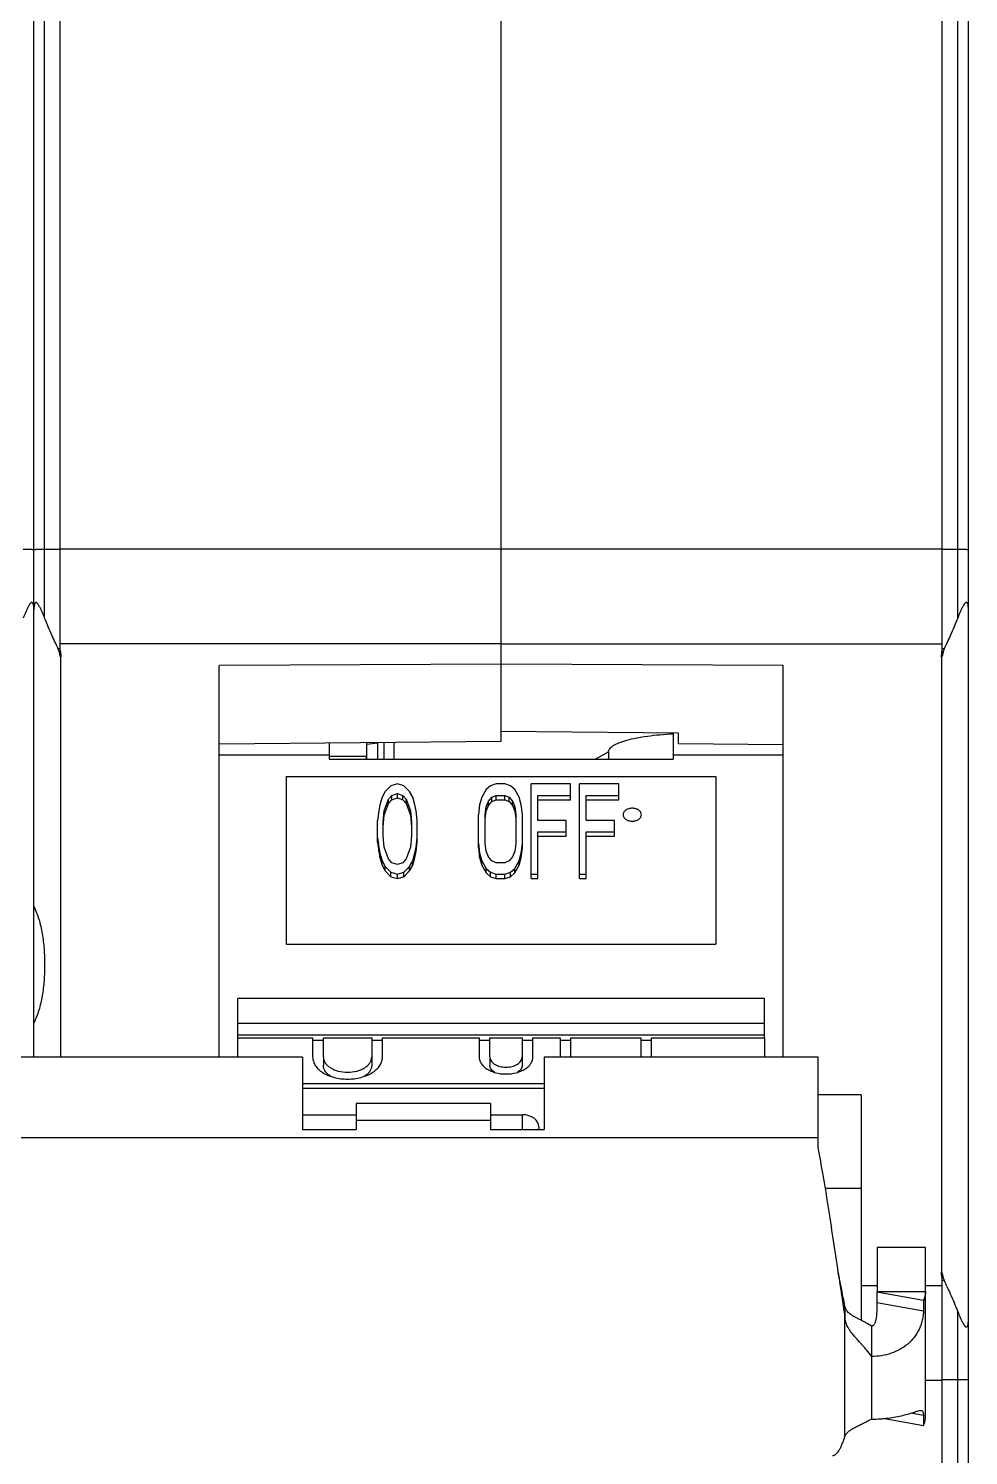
# Model space of a CAD drawing. Header units: millimetres. Extents: x 23.4 to 93.2, y 277.4 to 365.4.
# Drawn here: x 75.53 to 93.03, y 312.29 to 338.86 of the extents above; entities that cross this region are included whole.
import ezdxf

# ---------------------------------------------------------------- set-up
doc = ezdxf.new("R2010")
doc.units = ezdxf.units.MM
doc.header["$MEASUREMENT"] = 0
doc.layers.get('0').update_dxf_attribs({"lineweight": 0})
for name, color, linetype, lineweight in [('03_AXES', 7, 'Continuous', 0), ('08_DRAFTS', 7, 'Continuous', 0), ('09_ROUNDS', 7, 'Continuous', 0)]:
    doc.layers.add(name, color=color, linetype=linetype, lineweight=lineweight)

msp = doc.modelspace()

# ---------------------------------------------------------------- linework, layer by layer
at = {"color": 7, "lineweight": 25}
for p, q in [((75.83, 327.883), (75.83, 363.828)), ((76.12, 327.167), (76.12, 363.928)), ((75.63, 322.515), (75.63, 363.628)), ((76.12, 329.159), (75.83, 329.159)), ((84.33, 329.163), (76.12, 329.163)), ((84.33, 327.402), (76.12, 327.402)), ((76.12, 327.31), (76.08, 327.31)), ((76.13, 319.708), (76.13, 327.153)), ((82.03, 325.552), (81.828, 325.527)), ((81.13, 325.337), (81.13, 325.257)), ((81.13, 325.257), (87.53, 325.257)), ((86.08, 325.257), (86.33, 325.391)), ((86.33, 325.392), (86.33, 325.257)), ((87.53, 325.337), (87.53, 325.257)), ((80.33, 324.934), (80.33, 321.811)), ((80.33, 324.934), (88.33, 324.934)), ((82.275, 324.76), (82.173, 324.652)), ((82.398, 324.796), (82.275, 324.76)), ((82.52, 324.76), (82.398, 324.796)), ((82.623, 324.652), (82.52, 324.76)), ((84.052, 324.688), (83.97, 324.545)), ((84.133, 324.76), (84.052, 324.688)), ((84.235, 324.796), (84.133, 324.76)), ((84.399, 324.796), (84.235, 324.796)), ((84.501, 324.76), (84.399, 324.796)), ((84.583, 324.688), (84.501, 324.76)), ((84.664, 324.545), (84.583, 324.688)), ((84.889, 323.031), (84.889, 324.796)), ((85.624, 324.796), (84.889, 324.796)), ((85.624, 324.5), (85.624, 324.796)), ((85.787, 323.031), (85.787, 324.796)), ((86.522, 324.796), (85.787, 324.796)), ((86.522, 324.5), (86.522, 324.796)), ((88.33, 324.934), (88.33, 321.811)), ((82.112, 324.545), (82.071, 324.402)), ((82.173, 324.652), (82.112, 324.545)), ((82.153, 324.294), (82.235, 324.509)), ((82.153, 324.213), (82.235, 324.428)), ((82.235, 324.509), (82.296, 324.581)), ((82.235, 324.428), (82.235, 324.509)), ((82.235, 324.428), (82.296, 324.5)), ((82.296, 324.581), (82.398, 324.617)), ((82.296, 324.5), (82.296, 324.581)), ((82.296, 324.5), (82.398, 324.535)), ((82.398, 324.535), (82.398, 324.617)), ((82.398, 324.617), (82.5, 324.581)), ((82.398, 324.535), (82.5, 324.5)), ((82.5, 324.5), (82.5, 324.581)), ((82.5, 324.581), (82.561, 324.509)), ((82.5, 324.5), (82.561, 324.428)), ((82.561, 324.428), (82.561, 324.509)), ((82.561, 324.509), (82.643, 324.294)), ((82.561, 324.428), (82.643, 324.213)), ((82.684, 324.545), (82.623, 324.652)), ((82.725, 324.402), (82.684, 324.545)), ((83.97, 324.545), (83.929, 324.402)), ((84.052, 324.366), (84.093, 324.473)), ((84.093, 324.473), (84.154, 324.545)), ((84.093, 324.392), (84.093, 324.473)), ((84.093, 324.392), (84.154, 324.464)), ((84.154, 324.545), (84.235, 324.581)), ((84.154, 324.464), (84.154, 324.545)), ((84.154, 324.464), (84.235, 324.5)), ((84.235, 324.5), (84.235, 324.581)), ((84.235, 324.581), (84.399, 324.581)), ((84.235, 324.5), (84.399, 324.5)), ((84.399, 324.5), (84.399, 324.581)), ((84.399, 324.581), (84.48, 324.545)), ((84.399, 324.5), (84.48, 324.464)), ((84.48, 324.464), (84.48, 324.545)), ((84.48, 324.545), (84.542, 324.473)), ((84.48, 324.464), (84.542, 324.392)), ((84.542, 324.392), (84.542, 324.473)), ((84.542, 324.473), (84.583, 324.366)), ((84.705, 324.402), (84.664, 324.545)), ((85.011, 324.115), (85.011, 324.581)), ((85.011, 324.581), (85.624, 324.581)), ((85.011, 324.5), (85.624, 324.5)), ((85.91, 324.115), (85.91, 324.581)), ((85.91, 324.581), (86.522, 324.581)), ((85.91, 324.5), (86.522, 324.5)), ((82.051, 324.294), (82.03, 324.115)), ((82.071, 324.402), (82.051, 324.294)), ((82.133, 324.079), (82.153, 324.294)), ((82.133, 323.998), (82.153, 324.213)), ((82.153, 324.213), (82.153, 324.294)), ((82.643, 324.294), (82.663, 324.079)), ((82.643, 324.213), (82.643, 324.294)), ((82.643, 324.213), (82.663, 323.998)), ((82.745, 324.294), (82.725, 324.402)), ((82.765, 324.115), (82.745, 324.294)), ((83.929, 324.402), (83.909, 324.223)), ((83.909, 323.604), (83.909, 324.223)), ((84.031, 324.223), (84.052, 324.366)), ((84.031, 324.142), (84.052, 324.285)), ((84.031, 323.685), (84.031, 324.223)), ((84.052, 324.285), (84.093, 324.392)), ((84.052, 324.285), (84.052, 324.366)), ((84.542, 324.392), (84.583, 324.285)), ((84.583, 324.366), (84.603, 324.223)), ((84.583, 324.285), (84.583, 324.366)), ((84.583, 324.285), (84.603, 324.142)), ((84.603, 324.223), (84.603, 323.685)), ((84.725, 324.223), (84.705, 324.402)), ((84.725, 323.604), (84.725, 324.223)), ((82.03, 323.712), (82.03, 324.115)), ((82.133, 323.829), (82.133, 324.079)), ((82.663, 324.079), (82.663, 323.829)), ((82.765, 323.712), (82.765, 324.115)), ((85.542, 324.115), (85.011, 324.115)), ((85.011, 323.031), (85.011, 323.9)), ((85.011, 323.9), (85.542, 323.9)), ((85.542, 323.819), (85.542, 324.115)), ((86.44, 324.115), (85.91, 324.115)), ((85.91, 323.031), (85.91, 323.9)), ((85.91, 323.9), (86.44, 323.9)), ((86.44, 323.819), (86.44, 324.115)), ((82.03, 323.793), (82.051, 323.614)), ((82.03, 323.712), (82.051, 323.533)), ((82.051, 323.533), (82.051, 323.614)), ((82.051, 323.614), (82.071, 323.506)), ((82.153, 323.614), (82.133, 323.829)), ((82.235, 323.399), (82.153, 323.614)), ((82.643, 323.614), (82.561, 323.399)), ((82.663, 323.829), (82.643, 323.614)), ((82.725, 323.506), (82.745, 323.614)), ((82.745, 323.614), (82.765, 323.793)), ((82.745, 323.533), (82.765, 323.712)), ((82.745, 323.533), (82.745, 323.614)), ((83.909, 323.685), (83.929, 323.506)), ((84.052, 323.542), (84.031, 323.685)), ((84.603, 323.685), (84.583, 323.542)), ((84.705, 323.506), (84.725, 323.685)), ((85.011, 323.819), (85.542, 323.819)), ((85.91, 323.819), (86.44, 323.819)), ((82.051, 323.533), (82.071, 323.425)), ((82.071, 323.425), (82.071, 323.506)), ((82.071, 323.506), (82.112, 323.363)), ((82.071, 323.425), (82.112, 323.282)), ((82.112, 323.282), (82.112, 323.363)), ((82.112, 323.363), (82.173, 323.256)), ((82.296, 323.327), (82.235, 323.399)), ((82.561, 323.399), (82.5, 323.327)), ((82.623, 323.256), (82.684, 323.363)), ((82.684, 323.363), (82.725, 323.506)), ((82.684, 323.282), (82.725, 323.425)), ((82.684, 323.282), (82.684, 323.363)), ((82.725, 323.425), (82.745, 323.533)), ((82.725, 323.425), (82.725, 323.506)), ((83.909, 323.604), (83.929, 323.425)), ((83.929, 323.425), (83.929, 323.506)), ((83.929, 323.506), (83.97, 323.363)), ((83.929, 323.425), (83.97, 323.282)), ((83.97, 323.282), (83.97, 323.363)), ((83.97, 323.363), (84.052, 323.22)), ((84.093, 323.435), (84.052, 323.542)), ((84.154, 323.363), (84.093, 323.435)), ((84.235, 323.327), (84.154, 323.363)), ((84.48, 323.363), (84.399, 323.327)), ((84.542, 323.435), (84.48, 323.363)), ((84.583, 323.542), (84.542, 323.435)), ((84.583, 323.22), (84.664, 323.363)), ((84.664, 323.363), (84.705, 323.506)), ((84.664, 323.282), (84.705, 323.425)), ((84.664, 323.282), (84.664, 323.363)), ((84.705, 323.425), (84.725, 323.604)), ((84.705, 323.425), (84.705, 323.506)), ((82.112, 323.282), (82.173, 323.175)), ((82.173, 323.175), (82.173, 323.256)), ((82.173, 323.256), (82.275, 323.148)), ((82.173, 323.175), (82.275, 323.067)), ((82.275, 323.067), (82.275, 323.148)), ((82.275, 323.148), (82.398, 323.113)), ((82.398, 323.292), (82.296, 323.327)), ((82.5, 323.327), (82.398, 323.292)), ((82.398, 323.113), (82.52, 323.148)), ((82.398, 323.031), (82.398, 323.113)), ((82.52, 323.148), (82.623, 323.256)), ((82.52, 323.067), (82.623, 323.175)), ((82.52, 323.067), (82.52, 323.148)), ((82.623, 323.175), (82.684, 323.282)), ((82.623, 323.175), (82.623, 323.256)), ((83.97, 323.282), (84.052, 323.139)), ((84.052, 323.139), (84.052, 323.22)), ((84.052, 323.22), (84.133, 323.148)), ((84.052, 323.139), (84.133, 323.067)), ((84.133, 323.067), (84.133, 323.148)), ((84.133, 323.148), (84.235, 323.113)), ((84.399, 323.327), (84.235, 323.327)), ((84.235, 323.031), (84.235, 323.113)), ((84.235, 323.113), (84.399, 323.113)), ((84.399, 323.113), (84.501, 323.148)), ((84.399, 323.031), (84.399, 323.113)), ((84.501, 323.148), (84.583, 323.22)), ((84.501, 323.067), (84.501, 323.148)), ((84.501, 323.067), (84.583, 323.139)), ((84.583, 323.139), (84.664, 323.282)), ((84.583, 323.139), (84.583, 323.22)), ((84.889, 323.113), (85.011, 323.113)), ((85.787, 323.113), (85.91, 323.113)), ((82.275, 323.067), (82.398, 323.031)), ((82.398, 323.031), (82.52, 323.067)), ((84.133, 323.067), (84.235, 323.031)), ((84.235, 323.031), (84.399, 323.031)), ((84.399, 323.031), (84.501, 323.067)), ((84.889, 323.031), (85.011, 323.031)), ((85.787, 323.031), (85.91, 323.031)), ((80.33, 321.811), (88.33, 321.811)), ((75.63, 319.708), (75.63, 320.341)), ((79.43, 319.708), (79.43, 320.068)), ((79.43, 320.068), (80.82, 320.068)), ((80.82, 320.068), (80.82, 319.71)), ((80.82, 320.02), (81.02, 320.02)), ((81.02, 319.71), (81.02, 320.068)), ((81.02, 320.068), (81.92, 320.068)), ((81.92, 320.068), (81.92, 319.71)), ((81.92, 320.02), (82.12, 320.02)), ((82.12, 319.71), (82.12, 320.068)), ((82.12, 320.068), (83.92, 320.068)), ((83.92, 320.068), (83.92, 319.71)), ((83.92, 320.02), (84.12, 320.02)), ((84.12, 319.71), (84.12, 320.068)), ((84.12, 320.068), (84.72, 320.068)), ((84.72, 320.068), (84.72, 319.71)), ((84.72, 320.02), (84.92, 320.02)), ((84.92, 319.71), (84.92, 320.068)), ((84.92, 320.068), (85.43, 320.068)), ((85.43, 320.068), (85.43, 319.708)), ((85.43, 320.02), (85.63, 320.02)), ((85.63, 319.708), (85.63, 320.068)), ((85.63, 320.068), (86.93, 320.068)), ((86.93, 320.068), (86.93, 319.708)), ((86.93, 320.02), (87.13, 320.02)), ((87.13, 319.708), (87.13, 320.068)), ((87.13, 320.068), (89.23, 320.068)), ((89.23, 320.068), (89.23, 319.708)), ((91.03, 319.007), (90.23, 319.007)), ((84.13, 318.53), (81.63, 318.53)), ((90.23, 318.205), (24.53, 318.205)), ((91.33, 316.164), (91.33, 315.346)), ((92.23, 316.164), (91.33, 316.164)), ((91.327, 315.328), (91.327, 315.134)), ((92.192, 315.173), (91.327, 315.328)), ((92.192, 314.979), (91.327, 315.134)), ((91.33, 315.346), (92.23, 315.346)), ((90.73, 314.856), (90.73, 315.077)), ((90.738, 315.046), (90.73, 315.077)), ((90.738, 314.811), (90.738, 315.046)), ((91.23, 314.133), (91.23, 314.7)), ((92.192, 313.036), (91.957, 313.078)), ((92.192, 312.842), (91.439, 312.977))]:
    msp.add_line(p, q, dxfattribs=at)
at = {"color": 3, "lineweight": 25}
for p, q in [((80.63, 319.708), (30.63, 319.708)), ((80.63, 319.708), (80.63, 318.362)), ((85.13, 319.708), (85.13, 318.362)), ((90.23, 319.708), (85.13, 319.708)), ((90.23, 318.02), (90.23, 319.708)), ((81.63, 318.843), (81.63, 318.362)), ((84.13, 318.843), (81.63, 318.843)), ((84.13, 318.843), (84.13, 318.362)), ((80.63, 318.362), (81.63, 318.362)), ((84.13, 318.362), (85.13, 318.362)), ((92.23, 313.014), (92.23, 316.164)), ((92.192, 315.173), (92.192, 314.979)), ((90.73, 312.64), (90.73, 314.856)), ((90.738, 314.811), (90.73, 314.856)), ((91.23, 312.968), (91.23, 314.133)), ((92.192, 313.036), (92.192, 312.842))]:
    msp.add_line(p, q, dxfattribs=at)
at = {"color": 7, "lineweight": 25}
for points, knots in [([(75.83, 329.159), (75.817, 329.159), (75.804, 329.159), (75.791, 329.159), (75.779, 329.159), (75.766, 329.159), (75.754, 329.158), (75.742, 329.158), (75.731, 329.158), (75.719, 329.158), (75.709, 329.157), (75.699, 329.157), (75.689, 329.157), (75.685, 329.157), (75.68, 329.156), (75.676, 329.156), (75.672, 329.156), (75.668, 329.156), (75.664, 329.156), (75.661, 329.155), (75.657, 329.155), (75.654, 329.155), (75.651, 329.155), (75.648, 329.155), (75.646, 329.154), (75.644, 329.154), (75.641, 329.154), (75.639, 329.154), (75.637, 329.153), (75.636, 329.153), (75.634, 329.153), (75.633, 329.153), (75.633, 329.152), (75.631, 329.152), (75.631, 329.152), (75.63, 329.152), (75.63, 329.151)], [0, 0, 0, 0, 1, 1, 1, 2, 2, 2, 3, 3, 3, 4, 4, 4, 5, 5, 5, 6, 6, 6, 7, 7, 7, 8, 8, 8, 9, 9, 9, 10, 10, 10, 11, 11, 11, 12, 12, 12, 12]), ([(75.83, 327.883), (75.823, 327.902), (75.815, 327.921), (75.807, 327.94), (75.8, 327.959), (75.792, 327.978), (75.783, 327.996), (75.779, 328.006), (75.775, 328.015), (75.771, 328.024), (75.767, 328.034), (75.762, 328.043), (75.758, 328.052), (75.754, 328.061), (75.749, 328.07), (75.745, 328.079), (75.74, 328.088), (75.735, 328.097), (75.731, 328.105), (75.726, 328.114), (75.721, 328.122), (75.716, 328.13), (75.713, 328.134), (75.71, 328.138), (75.708, 328.141), (75.705, 328.145), (75.702, 328.148), (75.699, 328.152), (75.697, 328.155), (75.694, 328.158), (75.691, 328.161), (75.688, 328.164), (75.685, 328.166), (75.681, 328.169), (75.678, 328.17), (75.675, 328.172), (75.671, 328.173), (75.669, 328.173), (75.668, 328.173), (75.666, 328.173), (75.664, 328.172), (75.662, 328.172), (75.661, 328.171), (75.657, 328.169), (75.654, 328.166), (75.651, 328.162), (75.648, 328.157), (75.646, 328.152), (75.644, 328.147), (75.64, 328.136), (75.637, 328.124), (75.635, 328.111), (75.632, 328.085), (75.63, 328.059), (75.63, 328.034)], [0, 0, 0, 0, 1, 1, 1, 2, 2, 2, 3, 3, 3, 4, 4, 4, 5, 5, 5, 6, 6, 6, 7, 7, 7, 8, 8, 8, 9, 9, 9, 10, 10, 10, 11, 11, 11, 12, 12, 12, 13, 13, 13, 14, 14, 14, 15, 15, 15, 16, 16, 16, 17, 17, 17, 18, 18, 18, 18]), ([(76.08, 327.31), (76.064, 327.347), (76.047, 327.384), (76.031, 327.42), (76.011, 327.465), (75.99, 327.509), (75.97, 327.554), (75.922, 327.662), (75.874, 327.772), (75.83, 327.883)], [0, 0, 0, 0, 1, 1, 1, 2, 2, 2, 3, 3, 3, 3]), ([(76.12, 327.167), (76.118, 327.18), (76.116, 327.192), (76.113, 327.205), (76.105, 327.241), (76.094, 327.276), (76.08, 327.31)], [0, 0, 0, 0, 1, 1, 1, 2, 2, 2, 2]), ([(76.12, 327.28), (76.122, 327.27), (76.124, 327.26), (76.125, 327.249), (76.129, 327.218), (76.13, 327.185), (76.13, 327.153)], [0, 0, 0, 0, 1, 1, 1, 2, 2, 2, 2]), ([(86.77, 324.341), (86.749, 324.341), (86.727, 324.338), (86.705, 324.332), (86.686, 324.326), (86.667, 324.318), (86.65, 324.306), (86.636, 324.295), (86.623, 324.282), (86.613, 324.267), (86.609, 324.26), (86.606, 324.252), (86.604, 324.244), (86.602, 324.237), (86.6, 324.229), (86.6, 324.221)], [0, 0, 0, 0, 1, 1, 1, 2, 2, 2, 3, 3, 3, 4, 4, 4, 5, 5, 5, 5]), ([(86.6, 324.221), (86.6, 324.213), (86.602, 324.205), (86.604, 324.197), (86.606, 324.189), (86.609, 324.182), (86.613, 324.175), (86.623, 324.159), (86.636, 324.146), (86.65, 324.136), (86.667, 324.124), (86.686, 324.116), (86.705, 324.11), (86.727, 324.104), (86.749, 324.101), (86.77, 324.101)], [0, 0, 0, 0, 1, 1, 1, 2, 2, 2, 3, 3, 3, 4, 4, 4, 5, 5, 5, 5]), ([(86.94, 324.221), (86.94, 324.229), (86.939, 324.237), (86.937, 324.244), (86.935, 324.252), (86.932, 324.26), (86.928, 324.267), (86.918, 324.282), (86.905, 324.295), (86.891, 324.306), (86.874, 324.318), (86.855, 324.326), (86.836, 324.332), (86.814, 324.338), (86.792, 324.341), (86.77, 324.341)], [0, 0, 0, 0, 1, 1, 1, 2, 2, 2, 3, 3, 3, 4, 4, 4, 5, 5, 5, 5]), ([(86.77, 324.101), (86.792, 324.101), (86.814, 324.104), (86.836, 324.11), (86.855, 324.116), (86.874, 324.124), (86.891, 324.136), (86.905, 324.146), (86.918, 324.159), (86.928, 324.175), (86.932, 324.182), (86.935, 324.189), (86.937, 324.197), (86.939, 324.205), (86.94, 324.213), (86.94, 324.221)], [0, 0, 0, 0, 1, 1, 1, 2, 2, 2, 3, 3, 3, 4, 4, 4, 5, 5, 5, 5]), ([(75.63, 322.515), (75.667, 322.438), (75.697, 322.357), (75.722, 322.275), (75.748, 322.187), (75.768, 322.098), (75.783, 322.008), (75.8, 321.914), (75.811, 321.818), (75.819, 321.723), (75.826, 321.624), (75.83, 321.526), (75.83, 321.428)], [0, 0, 0, 0, 1, 1, 1, 2, 2, 2, 3, 3, 3, 4, 4, 4, 4]), ([(75.83, 321.428), (75.83, 321.329), (75.826, 321.231), (75.819, 321.133), (75.811, 321.037), (75.8, 320.942), (75.783, 320.848), (75.768, 320.758), (75.748, 320.668), (75.722, 320.581), (75.697, 320.499), (75.667, 320.418), (75.63, 320.341)], [0, 0, 0, 0, 1, 1, 1, 2, 2, 2, 3, 3, 3, 4, 4, 4, 4]), ([(90.73, 315.077), (90.72, 315.127), (90.71, 315.177), (90.7, 315.228), (90.668, 315.382), (90.638, 315.536), (90.607, 315.69)], [0, 0, 0, 0, 1, 1, 1, 2, 2, 2, 2]), ([(91.327, 315.134), (91.327, 315.098), (91.326, 315.063), (91.325, 315.027), (91.325, 315.008), (91.324, 314.99), (91.323, 314.971), (91.322, 314.952), (91.321, 314.933), (91.319, 314.914), (91.318, 314.895), (91.315, 314.875), (91.313, 314.856), (91.311, 314.846), (91.309, 314.836), (91.308, 314.826), (91.306, 314.816), (91.303, 314.807), (91.301, 314.797), (91.298, 314.787), (91.295, 314.777), (91.292, 314.767), (91.288, 314.758), (91.284, 314.748), (91.279, 314.739), (91.276, 314.734), (91.274, 314.73), (91.271, 314.725), (91.267, 314.721), (91.264, 314.717), (91.26, 314.713), (91.256, 314.709), (91.252, 314.706), (91.247, 314.704), (91.242, 314.701), (91.236, 314.7), (91.23, 314.7)], [0, 0, 0, 0, 1, 1, 1, 2, 2, 2, 3, 3, 3, 4, 4, 4, 5, 5, 5, 6, 6, 6, 7, 7, 7, 8, 8, 8, 9, 9, 9, 10, 10, 10, 11, 11, 11, 12, 12, 12, 12]), ([(91.33, 315.346), (91.33, 315.344), (91.33, 315.343), (91.33, 315.341), (91.33, 315.337), (91.329, 315.332), (91.327, 315.328)], [0, 0, 0, 0, 1, 1, 1, 2, 2, 2, 2]), ([(91.23, 314.7), (91.194, 314.721), (91.156, 314.742), (91.119, 314.762), (91.099, 314.772), (91.079, 314.783), (91.059, 314.793), (91.046, 314.8), (91.034, 314.806), (91.021, 314.813), (91.001, 314.824), (90.981, 314.834), (90.962, 314.845), (90.94, 314.856), (90.919, 314.868), (90.897, 314.88), (90.882, 314.888), (90.867, 314.897), (90.852, 314.906), (90.843, 314.912), (90.833, 314.919), (90.824, 314.926), (90.82, 314.929), (90.817, 314.932), (90.813, 314.935), (90.81, 314.937), (90.807, 314.94), (90.804, 314.943), (90.795, 314.951), (90.786, 314.959), (90.778, 314.968), (90.773, 314.975), (90.768, 314.982), (90.764, 314.989), (90.758, 314.997), (90.754, 315.006), (90.749, 315.014), (90.746, 315.02), (90.743, 315.026), (90.741, 315.033), (90.74, 315.035), (90.74, 315.037), (90.739, 315.04), (90.739, 315.042), (90.738, 315.044), (90.738, 315.046)], [0, 0, 0, 0, 1, 1, 1, 2, 2, 2, 3, 3, 3, 4, 4, 4, 5, 5, 5, 6, 6, 6, 7, 7, 7, 8, 8, 8, 9, 9, 9, 10, 10, 10, 11, 11, 11, 12, 12, 12, 13, 13, 13, 14, 14, 14, 15, 15, 15, 15])]:
    msp.add_open_spline(points, degree=3, knots=knots, dxfattribs=at)
at = {"color": 3, "lineweight": 25}
for points, knots in [([(90.607, 315.69), (90.576, 315.903), (90.544, 316.115), (90.513, 316.328), (90.482, 316.533), (90.451, 316.738), (90.419, 316.943), (90.389, 317.134), (90.358, 317.324), (90.325, 317.514), (90.295, 317.683), (90.264, 317.852), (90.23, 318.02)], [0, 0, 0, 0, 1, 1, 1, 2, 2, 2, 3, 3, 3, 4, 4, 4, 4]), ([(92.23, 315.346), (92.23, 315.316), (92.227, 315.287), (92.221, 315.259), (92.214, 315.229), (92.205, 315.201), (92.192, 315.173)], [0, 0, 0, 0, 1, 1, 1, 2, 2, 2, 2]), ([(92.192, 314.979), (92.192, 314.966), (92.192, 314.953), (92.191, 314.94), (92.19, 314.926), (92.188, 314.911), (92.186, 314.897), (92.183, 314.867), (92.177, 314.837), (92.17, 314.807), (92.163, 314.777), (92.154, 314.748), (92.144, 314.719), (92.134, 314.691), (92.123, 314.663), (92.11, 314.636), (92.085, 314.583), (92.055, 314.533), (92.019, 314.487), (91.983, 314.442), (91.943, 314.4), (91.899, 314.363), (91.854, 314.325), (91.806, 314.292), (91.755, 314.264), (91.702, 314.235), (91.648, 314.211), (91.591, 314.192), (91.475, 314.153), (91.352, 314.133), (91.23, 314.133)], [0, 0, 0, 0, 1, 1, 1, 2, 2, 2, 3, 3, 3, 4, 4, 4, 5, 5, 5, 6, 6, 6, 7, 7, 7, 8, 8, 8, 9, 9, 9, 10, 10, 10, 10]), ([(91.23, 314.133), (91.198, 314.175), (91.165, 314.216), (91.131, 314.256), (91.111, 314.28), (91.091, 314.303), (91.071, 314.326), (91.059, 314.34), (91.047, 314.354), (91.034, 314.367), (91.022, 314.381), (91.01, 314.395), (90.998, 314.409), (90.98, 314.429), (90.962, 314.449), (90.944, 314.47), (90.926, 314.491), (90.907, 314.512), (90.889, 314.533), (90.865, 314.562), (90.841, 314.591), (90.819, 314.621), (90.813, 314.63), (90.807, 314.639), (90.802, 314.648), (90.797, 314.656), (90.793, 314.663), (90.788, 314.671), (90.781, 314.684), (90.775, 314.698), (90.769, 314.712), (90.765, 314.719), (90.762, 314.727), (90.759, 314.734), (90.755, 314.745), (90.751, 314.755), (90.748, 314.766), (90.746, 314.774), (90.743, 314.783), (90.741, 314.791), (90.74, 314.798), (90.739, 314.804), (90.738, 314.811)], [0, 0, 0, 0, 1, 1, 1, 2, 2, 2, 3, 3, 3, 4, 4, 4, 5, 5, 5, 6, 6, 6, 7, 7, 7, 8, 8, 8, 9, 9, 9, 10, 10, 10, 11, 11, 11, 12, 12, 12, 13, 13, 13, 14, 14, 14, 14]), ([(91.23, 312.968), (91.282, 312.968), (91.334, 312.969), (91.385, 312.972), (91.435, 312.976), (91.485, 312.98), (91.535, 312.986), (91.583, 312.992), (91.631, 313), (91.678, 313.008), (91.722, 313.017), (91.765, 313.026), (91.809, 313.037), (91.848, 313.046), (91.886, 313.057), (91.925, 313.068), (91.958, 313.078), (91.99, 313.089), (92.023, 313.099), (92.037, 313.104), (92.05, 313.108), (92.064, 313.113), (92.076, 313.116), (92.088, 313.12), (92.101, 313.123), (92.111, 313.126), (92.121, 313.128), (92.131, 313.129), (92.14, 313.13), (92.148, 313.13), (92.156, 313.128)], [0, 0, 0, 0, 1, 1, 1, 2, 2, 2, 3, 3, 3, 4, 4, 4, 5, 5, 5, 6, 6, 6, 7, 7, 7, 8, 8, 8, 9, 9, 9, 10, 10, 10, 10]), ([(92.156, 313.128), (92.162, 313.126), (92.167, 313.124), (92.171, 313.12), (92.176, 313.116), (92.18, 313.11), (92.183, 313.104), (92.184, 313.1), (92.186, 313.096), (92.187, 313.092), (92.188, 313.087), (92.189, 313.082), (92.19, 313.076), (92.192, 313.063), (92.192, 313.05), (92.192, 313.036)], [0, 0, 0, 0, 1, 1, 1, 2, 2, 2, 3, 3, 3, 4, 4, 4, 5, 5, 5, 5]), ([(92.192, 312.842), (92.205, 312.869), (92.214, 312.898), (92.221, 312.927), (92.227, 312.956), (92.23, 312.985), (92.23, 313.014)], [0, 0, 0, 0, 1, 1, 1, 2, 2, 2, 2]), ([(90.738, 312.66), (90.741, 312.67), (90.746, 312.679), (90.751, 312.687), (90.755, 312.692), (90.759, 312.697), (90.763, 312.702), (90.767, 312.707), (90.772, 312.713), (90.778, 312.718), (90.783, 312.723), (90.789, 312.729), (90.795, 312.734), (90.8, 312.739), (90.806, 312.743), (90.812, 312.748), (90.821, 312.754), (90.83, 312.76), (90.839, 312.766), (90.848, 312.772), (90.858, 312.778), (90.868, 312.784), (90.88, 312.791), (90.892, 312.797), (90.903, 312.804), (90.918, 312.812), (90.933, 312.82), (90.947, 312.828), (90.961, 312.835), (90.974, 312.842), (90.988, 312.849), (90.999, 312.855), (91.009, 312.86), (91.02, 312.865), (91.042, 312.876), (91.065, 312.887), (91.087, 312.898), (91.135, 312.922), (91.183, 312.945), (91.23, 312.968)], [0, 0, 0, 0, 1, 1, 1, 2, 2, 2, 3, 3, 3, 4, 4, 4, 5, 5, 5, 6, 6, 6, 7, 7, 7, 8, 8, 8, 9, 9, 9, 10, 10, 10, 11, 11, 11, 12, 12, 12, 13, 13, 13, 13]), ([(90.502, 312.29), (90.512, 312.29), (90.522, 312.292), (90.531, 312.296), (90.541, 312.3), (90.551, 312.306), (90.559, 312.312), (90.57, 312.321), (90.579, 312.33), (90.588, 312.34), (90.598, 312.352), (90.608, 312.365), (90.616, 312.379), (90.627, 312.395), (90.636, 312.411), (90.645, 312.428), (90.655, 312.448), (90.665, 312.468), (90.673, 312.488), (90.684, 312.512), (90.693, 312.535), (90.702, 312.559), (90.712, 312.586), (90.721, 312.613), (90.73, 312.64)], [0, 0, 0, 0, 1, 1, 1, 2, 2, 2, 3, 3, 3, 4, 4, 4, 5, 5, 5, 6, 6, 6, 7, 7, 7, 8, 8, 8, 8])]:
    msp.add_open_spline(points, degree=3, knots=knots, dxfattribs=at)
for points in [[(90.607, 315.69), (90.647, 315.412), (90.689, 315.134), (90.73, 314.856)], [(90.73, 312.64), (90.733, 312.647), (90.736, 312.654), (90.738, 312.66)]]:
    msp.add_open_spline(points, degree=3, dxfattribs=at)
at = {"layer": '03_AXES', "color": 7, "lineweight": 25}
for p, q in [((92.54, 327.167), (92.54, 363.928)), ((92.83, 327.883), (92.83, 363.828)), ((75.63, 319.708), (75.63, 363.628)), ((93.03, 279.228), (93.03, 363.628)), ((84.33, 325.773), (84.33, 352.154)), ((92.54, 329.163), (84.33, 329.163)), ((92.83, 329.159), (92.54, 329.159)), ((84.33, 327.402), (92.54, 327.402)), ((92.53, 327.153), (92.53, 315.702)), ((92.581, 327.31), (92.54, 327.31)), ((89.58, 326.997), (84.33, 327.023)), ((89.58, 319.708), (89.58, 326.997)), ((87.63, 325.737), (84.33, 325.773)), ((87.53, 325.738), (87.53, 325.337)), ((87.63, 325.543), (87.63, 325.737)), ((81.13, 325.562), (81.13, 325.337)), ((79.08, 325.337), (81.13, 325.337)), ((87.53, 325.337), (89.58, 325.337)), ((81.02, 319.71), (81.02, 319.555)), ((81.92, 319.71), (81.92, 319.555)), ((84.12, 319.71), (84.12, 319.555)), ((84.72, 319.71), (84.72, 319.555)), ((92.54, 278.928), (92.54, 315.688)), ((91.03, 315.454), (91.33, 315.454)), ((92.23, 315.454), (92.54, 315.454)), ((92.581, 315.545), (92.54, 315.545)), ((92.83, 279.028), (92.83, 314.973)), ((92.23, 313.693), (92.54, 313.693)), ((92.83, 313.697), (92.54, 313.697))]:
    msp.add_line(p, q, dxfattribs=at)
for points, knots in [([(75.63, 329.151), (75.63, 329.152), (75.63, 329.152), (75.63, 329.152), (75.628, 329.152), (75.628, 329.153), (75.627, 329.153), (75.625, 329.153), (75.624, 329.153), (75.622, 329.154), (75.62, 329.154), (75.617, 329.154), (75.615, 329.154), (75.612, 329.155), (75.61, 329.155), (75.607, 329.155), (75.604, 329.155), (75.6, 329.155), (75.597, 329.156), (75.593, 329.156), (75.589, 329.156), (75.585, 329.156), (75.581, 329.156), (75.576, 329.157), (75.572, 329.157), (75.562, 329.157), (75.552, 329.157), (75.542, 329.158), (75.53, 329.158), (75.519, 329.158), (75.507, 329.158), (75.495, 329.159), (75.482, 329.159), (75.47, 329.159), (75.457, 329.159), (75.443, 329.159), (75.43, 329.159)], [0, 0, 0, 0, 1, 1, 1, 2, 2, 2, 3, 3, 3, 4, 4, 4, 5, 5, 5, 6, 6, 6, 7, 7, 7, 8, 8, 8, 9, 9, 9, 10, 10, 10, 11, 11, 11, 12, 12, 12, 12]), ([(93.03, 329.151), (93.03, 329.152), (93.03, 329.152), (93.03, 329.152), (93.028, 329.152), (93.028, 329.153), (93.027, 329.153), (93.025, 329.153), (93.024, 329.153), (93.022, 329.154), (93.02, 329.154), (93.017, 329.154), (93.015, 329.154), (93.012, 329.155), (93.01, 329.155), (93.007, 329.155), (93.004, 329.155), (93, 329.155), (92.997, 329.156), (92.993, 329.156), (92.989, 329.156), (92.985, 329.156), (92.981, 329.156), (92.976, 329.157), (92.972, 329.157), (92.962, 329.157), (92.952, 329.157), (92.942, 329.158), (92.93, 329.158), (92.919, 329.158), (92.907, 329.158), (92.895, 329.159), (92.882, 329.159), (92.87, 329.159), (92.857, 329.159), (92.843, 329.159), (92.83, 329.159)], [0, 0, 0, 0, 1, 1, 1, 2, 2, 2, 3, 3, 3, 4, 4, 4, 5, 5, 5, 6, 6, 6, 7, 7, 7, 8, 8, 8, 9, 9, 9, 10, 10, 10, 11, 11, 11, 12, 12, 12, 12]), ([(75.63, 328.034), (75.63, 328.059), (75.629, 328.085), (75.626, 328.111), (75.624, 328.124), (75.621, 328.136), (75.617, 328.147), (75.615, 328.152), (75.613, 328.157), (75.61, 328.162), (75.607, 328.166), (75.604, 328.169), (75.6, 328.171), (75.599, 328.172), (75.597, 328.172), (75.595, 328.173), (75.593, 328.173), (75.592, 328.173), (75.59, 328.173), (75.586, 328.172), (75.583, 328.17), (75.58, 328.169), (75.576, 328.166), (75.573, 328.164), (75.57, 328.161), (75.567, 328.158), (75.564, 328.155), (75.562, 328.152), (75.559, 328.148), (75.556, 328.145), (75.553, 328.141), (75.551, 328.138), (75.548, 328.134), (75.545, 328.13), (75.54, 328.122), (75.535, 328.114), (75.53, 328.105), (75.526, 328.097), (75.521, 328.088), (75.516, 328.079), (75.512, 328.07), (75.507, 328.061), (75.503, 328.052), (75.499, 328.043), (75.494, 328.034), (75.49, 328.024), (75.486, 328.015), (75.482, 328.006), (75.478, 327.996), (75.469, 327.978), (75.461, 327.959), (75.454, 327.94), (75.446, 327.921), (75.438, 327.902), (75.43, 327.883)], [0, 0, 0, 0, 1, 1, 1, 2, 2, 2, 3, 3, 3, 4, 4, 4, 5, 5, 5, 6, 6, 6, 7, 7, 7, 8, 8, 8, 9, 9, 9, 10, 10, 10, 11, 11, 11, 12, 12, 12, 13, 13, 13, 14, 14, 14, 15, 15, 15, 16, 16, 16, 17, 17, 17, 18, 18, 18, 18]), ([(93.03, 328.034), (93.03, 328.059), (93.029, 328.085), (93.026, 328.111), (93.024, 328.124), (93.021, 328.136), (93.017, 328.147), (93.015, 328.152), (93.013, 328.157), (93.01, 328.162), (93.007, 328.166), (93.004, 328.169), (93, 328.171), (92.999, 328.172), (92.997, 328.172), (92.995, 328.173), (92.993, 328.173), (92.992, 328.173), (92.99, 328.173), (92.986, 328.172), (92.983, 328.17), (92.98, 328.169), (92.976, 328.166), (92.973, 328.164), (92.97, 328.161), (92.967, 328.158), (92.964, 328.155), (92.962, 328.152), (92.959, 328.148), (92.956, 328.145), (92.953, 328.141), (92.951, 328.138), (92.948, 328.134), (92.945, 328.13), (92.94, 328.122), (92.935, 328.114), (92.93, 328.105), (92.926, 328.097), (92.921, 328.088), (92.916, 328.079), (92.912, 328.07), (92.907, 328.061), (92.903, 328.052), (92.899, 328.043), (92.894, 328.034), (92.89, 328.024), (92.886, 328.015), (92.882, 328.006), (92.878, 327.996), (92.869, 327.978), (92.861, 327.959), (92.854, 327.94), (92.846, 327.921), (92.838, 327.902), (92.83, 327.883)], [0, 0, 0, 0, 1, 1, 1, 2, 2, 2, 3, 3, 3, 4, 4, 4, 5, 5, 5, 6, 6, 6, 7, 7, 7, 8, 8, 8, 9, 9, 9, 10, 10, 10, 11, 11, 11, 12, 12, 12, 13, 13, 13, 14, 14, 14, 15, 15, 15, 16, 16, 16, 17, 17, 17, 18, 18, 18, 18]), ([(92.83, 327.883), (92.787, 327.772), (92.739, 327.662), (92.691, 327.554), (92.671, 327.509), (92.65, 327.465), (92.63, 327.42), (92.614, 327.384), (92.597, 327.347), (92.581, 327.31)], [0, 0, 0, 0, 1, 1, 1, 2, 2, 2, 3, 3, 3, 3]), ([(92.53, 327.153), (92.53, 327.164), (92.531, 327.175), (92.531, 327.186), (92.532, 327.218), (92.535, 327.249), (92.54, 327.28)], [0, 0, 0, 0, 1, 1, 1, 2, 2, 2, 2]), ([(92.581, 327.31), (92.577, 327.299), (92.572, 327.288), (92.568, 327.276), (92.556, 327.241), (92.547, 327.204), (92.54, 327.167)], [0, 0, 0, 0, 1, 1, 1, 2, 2, 2, 2]), ([(80.82, 319.71), (80.82, 319.683), (80.825, 319.656), (80.833, 319.63), (80.842, 319.602), (80.854, 319.576), (80.87, 319.552), (80.887, 319.526), (80.907, 319.503), (80.93, 319.481), (80.955, 319.458), (80.982, 319.437), (81.011, 319.419), (81.042, 319.399), (81.075, 319.382), (81.109, 319.368), (81.146, 319.352), (81.183, 319.34), (81.222, 319.33), (81.303, 319.308), (81.387, 319.298), (81.47, 319.298), (81.554, 319.298), (81.638, 319.308), (81.719, 319.33), (81.758, 319.34), (81.795, 319.352), (81.832, 319.368), (81.866, 319.382), (81.899, 319.399), (81.93, 319.419), (81.959, 319.437), (81.986, 319.458), (82.011, 319.481), (82.034, 319.503), (82.054, 319.526), (82.071, 319.552), (82.087, 319.576), (82.099, 319.602), (82.108, 319.63), (82.116, 319.656), (82.12, 319.683), (82.12, 319.71)], [0, 0, 0, 0, 1, 1, 1, 2, 2, 2, 3, 3, 3, 4, 4, 4, 5, 5, 5, 6, 6, 6, 7, 7, 7, 8, 8, 8, 9, 9, 9, 10, 10, 10, 11, 11, 11, 12, 12, 12, 13, 13, 13, 14, 14, 14, 14]), ([(81.02, 319.71), (81.02, 319.691), (81.024, 319.672), (81.029, 319.654), (81.035, 319.635), (81.044, 319.617), (81.055, 319.601), (81.067, 319.583), (81.081, 319.566), (81.096, 319.552), (81.113, 319.535), (81.132, 319.521), (81.152, 319.508), (81.174, 319.495), (81.197, 319.483), (81.22, 319.473), (81.246, 319.462), (81.272, 319.454), (81.298, 319.447), (81.354, 319.432), (81.412, 319.425), (81.47, 319.425), (81.529, 319.425), (81.587, 319.432), (81.643, 319.447), (81.669, 319.454), (81.695, 319.462), (81.72, 319.473), (81.744, 319.483), (81.767, 319.495), (81.789, 319.508), (81.809, 319.521), (81.828, 319.535), (81.845, 319.552), (81.86, 319.566), (81.874, 319.583), (81.886, 319.601), (81.897, 319.617), (81.906, 319.635), (81.912, 319.654), (81.917, 319.672), (81.92, 319.691), (81.92, 319.71)], [0, 0, 0, 0, 1, 1, 1, 2, 2, 2, 3, 3, 3, 4, 4, 4, 5, 5, 5, 6, 6, 6, 7, 7, 7, 8, 8, 8, 9, 9, 9, 10, 10, 10, 11, 11, 11, 12, 12, 12, 13, 13, 13, 14, 14, 14, 14]), ([(83.92, 319.71), (83.92, 319.689), (83.924, 319.668), (83.93, 319.648), (83.937, 319.627), (83.947, 319.607), (83.959, 319.589), (83.972, 319.569), (83.987, 319.55), (84.005, 319.534), (84.024, 319.516), (84.045, 319.5), (84.067, 319.486), (84.091, 319.471), (84.116, 319.458), (84.143, 319.447), (84.171, 319.435), (84.2, 319.425), (84.229, 319.417), (84.291, 319.401), (84.356, 319.393), (84.42, 319.393), (84.485, 319.393), (84.55, 319.401), (84.612, 319.417), (84.641, 319.425), (84.67, 319.435), (84.698, 319.447), (84.725, 319.458), (84.75, 319.471), (84.774, 319.486), (84.796, 319.5), (84.817, 319.516), (84.836, 319.534), (84.854, 319.55), (84.869, 319.569), (84.882, 319.589), (84.894, 319.607), (84.904, 319.627), (84.911, 319.648), (84.917, 319.668), (84.92, 319.689), (84.92, 319.71)], [0, 0, 0, 0, 1, 1, 1, 2, 2, 2, 3, 3, 3, 4, 4, 4, 5, 5, 5, 6, 6, 6, 7, 7, 7, 8, 8, 8, 9, 9, 9, 10, 10, 10, 11, 11, 11, 12, 12, 12, 13, 13, 13, 14, 14, 14, 14]), ([(84.12, 319.71), (84.12, 319.697), (84.123, 319.685), (84.126, 319.673), (84.13, 319.66), (84.136, 319.648), (84.143, 319.637), (84.151, 319.625), (84.161, 319.614), (84.171, 319.604), (84.182, 319.594), (84.195, 319.584), (84.208, 319.576), (84.238, 319.557), (84.271, 319.543), (84.306, 319.534), (84.343, 319.525), (84.382, 319.52), (84.42, 319.52), (84.459, 319.52), (84.498, 319.525), (84.535, 319.534), (84.57, 319.543), (84.603, 319.557), (84.633, 319.576), (84.646, 319.584), (84.659, 319.594), (84.67, 319.604), (84.68, 319.614), (84.69, 319.625), (84.698, 319.637), (84.705, 319.648), (84.711, 319.66), (84.715, 319.673), (84.718, 319.685), (84.72, 319.697), (84.72, 319.71)], [0, 0, 0, 0, 1, 1, 1, 2, 2, 2, 3, 3, 3, 4, 4, 4, 5, 5, 5, 6, 6, 6, 7, 7, 7, 8, 8, 8, 9, 9, 9, 10, 10, 10, 11, 11, 11, 12, 12, 12, 12]), ([(81.161, 319.348), (81.14, 319.361), (81.12, 319.375), (81.102, 319.392), (81.085, 319.407), (81.07, 319.424), (81.057, 319.442), (81.046, 319.459), (81.036, 319.478), (81.03, 319.498), (81.024, 319.516), (81.02, 319.536), (81.02, 319.555)], [0, 0, 0, 0, 1, 1, 1, 2, 2, 2, 3, 3, 3, 4, 4, 4, 4]), ([(81.92, 319.555), (81.92, 319.536), (81.917, 319.516), (81.911, 319.498), (81.905, 319.478), (81.895, 319.459), (81.884, 319.442), (81.871, 319.424), (81.856, 319.407), (81.839, 319.392), (81.821, 319.375), (81.801, 319.361), (81.78, 319.348)], [0, 0, 0, 0, 1, 1, 1, 2, 2, 2, 3, 3, 3, 4, 4, 4, 4]), ([(84.204, 319.424), (84.191, 319.432), (84.179, 319.442), (84.168, 319.452), (84.158, 319.462), (84.149, 319.473), (84.142, 319.484), (84.135, 319.495), (84.13, 319.507), (84.126, 319.519), (84.122, 319.531), (84.12, 319.543), (84.12, 319.555)], [0, 0, 0, 0, 1, 1, 1, 2, 2, 2, 3, 3, 3, 4, 4, 4, 4]), ([(84.72, 319.555), (84.72, 319.543), (84.719, 319.531), (84.715, 319.519), (84.711, 319.507), (84.706, 319.495), (84.699, 319.484), (84.692, 319.473), (84.683, 319.462), (84.673, 319.452), (84.662, 319.442), (84.65, 319.432), (84.637, 319.424)], [0, 0, 0, 0, 1, 1, 1, 2, 2, 2, 3, 3, 3, 4, 4, 4, 4]), ([(92.54, 315.575), (92.539, 315.586), (92.537, 315.596), (92.536, 315.606), (92.532, 315.638), (92.53, 315.67), (92.53, 315.702)], [0, 0, 0, 0, 1, 1, 1, 2, 2, 2, 2]), ([(92.54, 315.688), (92.543, 315.676), (92.545, 315.663), (92.548, 315.651), (92.556, 315.615), (92.567, 315.579), (92.581, 315.545)], [0, 0, 0, 0, 1, 1, 1, 2, 2, 2, 2]), ([(92.581, 315.545), (92.597, 315.509), (92.614, 315.472), (92.63, 315.435), (92.65, 315.391), (92.671, 315.346), (92.691, 315.302), (92.739, 315.193), (92.787, 315.084), (92.83, 314.973)], [0, 0, 0, 0, 1, 1, 1, 2, 2, 2, 3, 3, 3, 3]), ([(92.83, 314.973), (92.838, 314.954), (92.846, 314.935), (92.854, 314.916), (92.861, 314.897), (92.869, 314.878), (92.878, 314.859), (92.882, 314.85), (92.886, 314.84), (92.89, 314.831), (92.894, 314.822), (92.899, 314.813), (92.903, 314.804), (92.907, 314.794), (92.912, 314.785), (92.916, 314.777), (92.921, 314.768), (92.926, 314.759), (92.93, 314.75), (92.935, 314.742), (92.94, 314.734), (92.945, 314.726), (92.948, 314.722), (92.951, 314.718), (92.953, 314.714), (92.956, 314.711), (92.959, 314.707), (92.962, 314.704), (92.964, 314.7), (92.967, 314.697), (92.97, 314.694), (92.973, 314.692), (92.976, 314.689), (92.98, 314.687), (92.983, 314.685), (92.986, 314.684), (92.99, 314.683), (92.992, 314.683), (92.993, 314.683), (92.995, 314.683), (92.997, 314.683), (92.999, 314.684), (93, 314.685), (93.004, 314.687), (93.007, 314.69), (93.01, 314.694), (93.013, 314.698), (93.015, 314.703), (93.017, 314.708), (93.021, 314.72), (93.024, 314.732), (93.026, 314.744), (93.029, 314.77), (93.03, 314.796), (93.03, 314.822)], [0, 0, 0, 0, 1, 1, 1, 2, 2, 2, 3, 3, 3, 4, 4, 4, 5, 5, 5, 6, 6, 6, 7, 7, 7, 8, 8, 8, 9, 9, 9, 10, 10, 10, 11, 11, 11, 12, 12, 12, 13, 13, 13, 14, 14, 14, 15, 15, 15, 16, 16, 16, 17, 17, 17, 18, 18, 18, 18]), ([(93.03, 313.704), (93.03, 313.704), (93.03, 313.704), (93.03, 313.703), (93.028, 313.703), (93.028, 313.703), (93.027, 313.703), (93.025, 313.702), (93.024, 313.702), (93.022, 313.702), (93.02, 313.702), (93.017, 313.701), (93.015, 313.701), (93.012, 313.701), (93.01, 313.701), (93.007, 313.701), (93.004, 313.7), (93, 313.7), (92.997, 313.7), (92.993, 313.7), (92.989, 313.7), (92.985, 313.699), (92.981, 313.699), (92.976, 313.699), (92.972, 313.699), (92.962, 313.698), (92.952, 313.698), (92.942, 313.698), (92.93, 313.698), (92.919, 313.697), (92.907, 313.697), (92.895, 313.697), (92.882, 313.697), (92.87, 313.697), (92.857, 313.697), (92.843, 313.697), (92.83, 313.697)], [0, 0, 0, 0, 1, 1, 1, 2, 2, 2, 3, 3, 3, 4, 4, 4, 5, 5, 5, 6, 6, 6, 7, 7, 7, 8, 8, 8, 9, 9, 9, 10, 10, 10, 11, 11, 11, 12, 12, 12, 12])]:
    msp.add_open_spline(points, degree=3, knots=knots, dxfattribs=at)
at = {"layer": '08_DRAFTS', "color": 7, "lineweight": 25}
for p, q in [((84.33, 325.593), (84.33, 327.402)), ((84.33, 327.023), (79.08, 326.997)), ((79.08, 319.708), (79.08, 326.997))]:
    msp.add_line(p, q, dxfattribs=at)
at = {"layer": '09_ROUNDS', "color": 7, "lineweight": 25}
for p, q in [((79.08, 325.542), (84.33, 325.593)), ((81.83, 325.257), (81.83, 325.569)), ((82.03, 325.571), (82.03, 325.257)), ((82.143, 325.572), (82.143, 325.257)), ((82.33, 325.574), (82.33, 325.257)), ((89.58, 325.524), (87.63, 325.543)), ((81.83, 325.304), (81.13, 325.304)), ((79.43, 320.068), (79.43, 320.799)), ((89.23, 320.799), (79.43, 320.799)), ((89.23, 320.068), (89.23, 320.799)), ((89.23, 320.334), (79.43, 320.334)), ((89.23, 320.119), (79.43, 320.119)), ((85.13, 319.211), (80.63, 319.211)), ((85.13, 319.126), (80.63, 319.126)), ((91.03, 319.007), (91.03, 314.808)), ((80.63, 318.635), (81.63, 318.635)), ((84.13, 318.635), (84.73, 318.635)), ((84.73, 318.362), (84.73, 318.635)), ((85.03, 318.407), (85.03, 318.362)), ((91.03, 317.264), (90.367, 317.264))]:
    msp.add_line(p, q, dxfattribs=at)
for points, knots in [([(86.33, 325.392), (86.33, 325.402), (86.332, 325.412), (86.336, 325.421), (86.34, 325.432), (86.346, 325.441), (86.352, 325.45), (86.36, 325.461), (86.37, 325.47), (86.38, 325.479), (86.391, 325.489), (86.404, 325.498), (86.417, 325.507), (86.433, 325.517), (86.449, 325.526), (86.466, 325.534), (86.485, 325.543), (86.504, 325.552), (86.524, 325.56), (86.546, 325.569), (86.569, 325.577), (86.592, 325.585), (86.617, 325.593), (86.643, 325.601), (86.668, 325.608), (86.727, 325.625), (86.787, 325.639), (86.847, 325.65), (86.916, 325.664), (86.985, 325.675), (87.054, 325.685), (87.13, 325.695), (87.207, 325.704), (87.284, 325.711), (87.366, 325.718), (87.448, 325.724), (87.53, 325.727)], [0, 0, 0, 0, 1, 1, 1, 2, 2, 2, 3, 3, 3, 4, 4, 4, 5, 5, 5, 6, 6, 6, 7, 7, 7, 8, 8, 8, 9, 9, 9, 10, 10, 10, 11, 11, 11, 12, 12, 12, 12]), ([(81.81, 325.258), (81.815, 325.267), (81.821, 325.276), (81.825, 325.286), (81.827, 325.289), (81.828, 325.292), (81.829, 325.296), (81.83, 325.299), (81.83, 325.301), (81.83, 325.304)], [0, 0, 0, 0, 1, 1, 1, 2, 2, 2, 3, 3, 3, 3])]:
    msp.add_open_spline(points, degree=3, knots=knots, dxfattribs=at)
msp.add_open_spline([(85.03, 318.407), (85.03, 318.533), (84.896, 318.635), (84.73, 318.635)], degree=3, dxfattribs=at)

doc.saveas('drawing.dxf')
